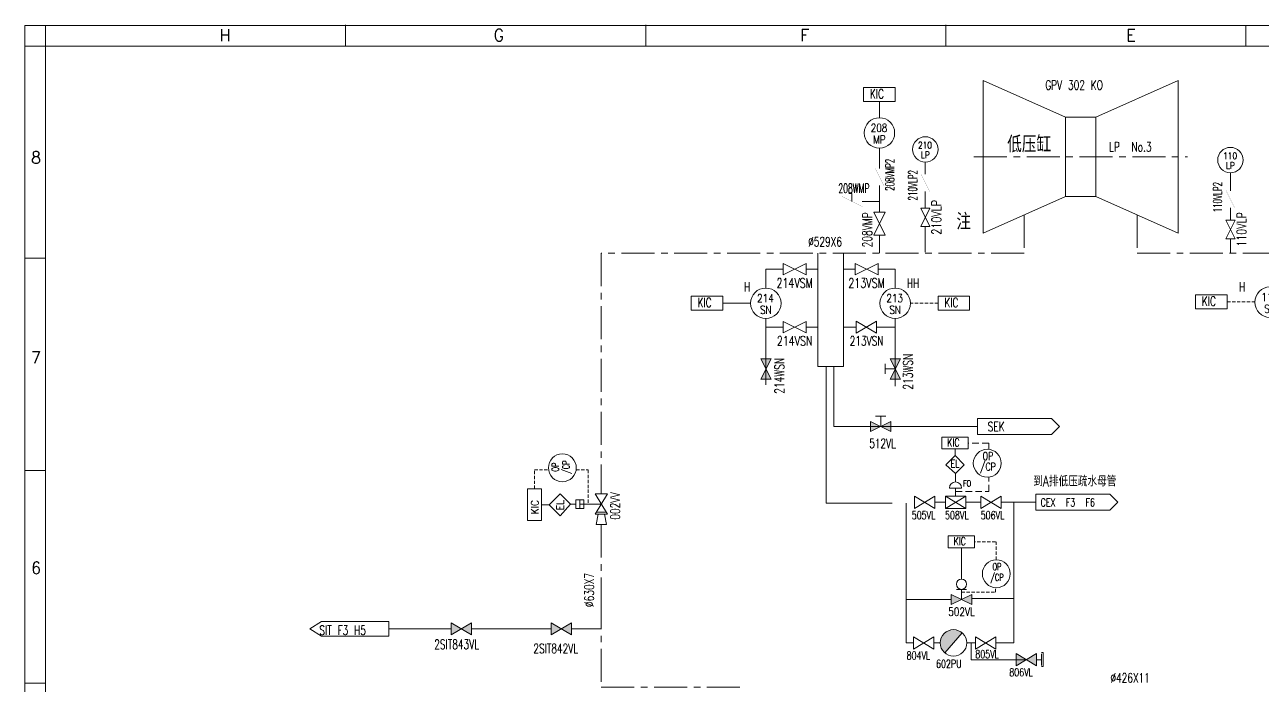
# Model space of a CAD drawing. Extents: x 1625 to 2548, y -928 to -269.
# Drawn here: x 1625.3 to 2093.9, y -518.7 to -268.7 of the extents above; entities that cross this region are included whole.
import ezdxf
from ezdxf.enums import TextEntityAlignment as Align

# ---------------------------------------------------------------- set-up
doc = ezdxf.new("R2010")
doc.units = 0
doc.header["$LTSCALE"] = 5
doc.header["$MEASUREMENT"] = 0
for name, pattern in [('CENTERX2', [4, 2.5, -0.5, 0.5, -0.5]), ('DASHED', [0.75, 0.5, -0.25]), ('DASHED2', [0.375, 0.25, -0.125]), ('HIDDEN', [7, 5, -2])]:
    doc.linetypes.add(name, pattern=pattern)
doc.layers.get('0').update_dxf_attribs({"linetype": 'CONTINUOUS'})
for name, color, linetype in [('1', 1, 'CONTINUOUS'), ('INSTRUMENT', 7, 'CONTINUOUS'), ('newlayer', 7, 'CONTINUOUS')]:
    doc.layers.add(name, color=color, linetype=linetype)
doc.layers.add('TEXT', color=7, linetype='CONTINUOUS', lineweight=13)
doc.styles.add('HZ', font='txt', dxfattribs={"width": 0.73, "bigfont": 'hztxt'})
doc.styles.add('ROMANS', font='romans', dxfattribs={"width": 0.8, "height": 3, "bigfont": 'hztxt'})
doc.styles.get("Standard").update_dxf_attribs({"font": 'txt', "bigfont": 'hztxt'})
doc.styles.add('设备编号文字', font='txt.shx', dxfattribs={"height": 1.6, "bigfont": 'hztxt.shx'})
doc.styles.add('阀门标注文字', font='txt.shx', dxfattribs={"width": 0.8, "height": 2, "bigfont": 'hztxt.shx'})

# ---------------------------------------------------------------- blocks, each defined once
blk = doc.blocks.new('隔离阀')
for p, q in [((5, -1.25), (0, 1.25)), ((0, -1.25), (5, 1.25)), ((0, 1.25), (0, -1.25)), ((5, 1.25), (5, -1.25))]:
    blk.add_line(p, q)
at = {"style": '阀门标注文字', "width": 0.8}
blk.add_attdef('VISIBLE', text='', height=2, dxfattribs=at).set_placement((2.5, -3), align=Align.MIDDLE)
at = {"style": '阀门标注文字', "width": 0.8, "flags": 1}
blk.add_attdef('INVISIBLE', text='', height=2, dxfattribs=at).set_placement((2.5, -5), align=Align.TOP_CENTER)
blk = doc.blocks.new('传感器')
blk.add_circle((0, 3), 3)
at = {"style": '设备编号文字', "width": 0.8, "flags": 1}
blk.add_attdef('INVISIBLE', text='', height=1.6, dxfattribs=at).set_placement((-0.08, 6.35), align=Align.CENTER)
at = {"style": '设备编号文字', "width": 0.8}
for tag, p in [('VISIBLE', (-0.08, 3.2)), ('TYPE', (0, 0.9))]:
    blk.add_attdef(tag, text='', height=1.6, dxfattribs=at).set_placement(p, align=Align.CENTER)
blk = doc.blocks.new('JP018')
blk.add_lwpolyline([(0, 3), (0, -3), (28, -3), (31, 0), (28, 3)], close=True)
blk = doc.blocks.new('电动隔离阀_关')
h = blk.add_hatch(color=256)
h.paths.add_polyline_path([(0, 1.25), (0, -1.25), (2.5, 0)])
h.paths.add_polyline_path([(5, 1.25), (2.5, 0), (5, -1.25)])
for p, q in [((0, -1.25), (5, 1.25)), ((5, -1.25), (0, 1.25)), ((0, 1.25), (0, -1.25)), ((1.25, 2.5), (3.75, 2.5)), ((2.5, 0), (2.5, 2.5)), ((5, 1.25), (5, -1.25))]:
    blk.add_line(p, q)
blk.add_circle((2.5, 3.75), 1.25)
at = {"flags": 2}
blk.add_attdef('M', text='', height=1.56, dxfattribs=at).set_placement((2.5, 3.75), align=Align.MIDDLE_CENTER)
at = {"style": '阀门标注文字', "width": 0.8}
blk.add_attdef('VISIBLE', text='', height=2, dxfattribs=at).set_placement((2.5, -3), align=Align.MIDDLE)
at = {"style": '阀门标注文字', "width": 0.8, "flags": 1}
blk.add_attdef('INVISIBLE', text='', height=2, dxfattribs=at).set_placement((2.5, -5), align=Align.TOP_CENTER)

msp = doc.modelspace()

# ---------------------------------------------------------------- hatches: boundary and pattern name
at = {"lineweight": 13}
h = msp.add_hatch(color=0, dxfattribs=at)
h.dxf.hatch_style = 1
h.paths.add_polyline_path([(1786.74, -495.02), (1786.74, -499.64), (1790.59, -497.33)])
h.paths.add_polyline_path([(1794.44, -495.02), (1790.59, -497.33), (1794.44, -499.64)])
h.paths.add_polyline_path([(1824.57, -495.02), (1824.57, -499.64), (1828.42, -497.33)])
h.paths.add_polyline_path([(1832.27, -495.02), (1828.42, -497.33), (1832.27, -499.64)])
h.paths.add_polyline_path([(2317, -393.45), (2317, -387.44), (2322, -390.44)])
h.paths.add_polyline_path([(2322, -390.44), (2327.01, -387.44), (2327.01, -393.45)])
h.paths.add_polyline_path([(2364.48, -387.44), (2369.48, -390.44), (2364.48, -393.45)])
h.paths.add_polyline_path([(2369.48, -390.44), (2374.49, -393.45), (2374.49, -387.44)])
h = msp.add_hatch(color=0, dxfattribs=at)
h.paths.add_polyline_path([(1907.88, -395.09), (1904.03, -395.09), (1905.95, -398.94)])
h.paths.add_polyline_path([(1905.95, -398.94), (1904.03, -402.79), (1907.88, -402.79)])
h = msp.add_hatch(color=0, dxfattribs=at)
h.paths.add_polyline_path([(1956.85, -395.09), (1953, -395.09), (1954.93, -398.94)])
h.paths.add_polyline_path([(1954.93, -398.94), (1953, -402.79), (1956.85, -402.79)])
h = msp.add_hatch(color=0, dxfattribs=at)
h.paths.add_polyline_path([(1945.56, -418.8), (1945.56, -422.65), (1949.41, -420.72)])
h.paths.add_polyline_path([(1949.41, -420.72), (1953.26, -422.65), (1953.26, -418.8)])
msp.add_hatch(color=0, dxfattribs=at).paths.add_polyline_path([(1973.63, -506.39, -1), (1980.31, -498.88)])
h = msp.add_hatch(color=0, dxfattribs=at)
h.paths.add_polyline_path([(2000.71, -506.69), (2004.56, -509), (2000.71, -511.31)])
h.paths.add_polyline_path([(2004.56, -509), (2008.41, -506.69), (2008.41, -511.31)])

# ---------------------------------------------------------------- linework, layer by layer
at = {"color": 0, "lineweight": 13}
for p, q in [((1633.17, -276.82), (1633.17, -268.95)), ((1633.17, -276.82), (1625.29, -276.82)), ((2539.68, -276.82), (1632.93, -276.82)), ((1948.91, -303.88), (1948.91, -297.72)), ((1948.92, -315.41), (1948.97, -323.04)), ((1966.3, -325.25), (1966.3, -320.67)), ((1948.97, -339.67), (1948.97, -329.55)), ((1942.43, -335.55), (1948.95, -335.55)), ((1951.14, -339.67), (1946.81, -339.67)), ((2081.83, -338.03), (2081.83, -342.65)), ((1951.14, -348.33), (1946.81, -348.33)), ((1948.97, -355.14), (1948.97, -348.33)), ((1904.03, -395.09), (1907.88, -402.79)), ((1904.03, -402.79), (1907.88, -395.09)), ((1907.88, -395.09), (1904.03, -395.09)), ((1931.65, -398.08), (1931.65, -420.72)), ((1951.08, -397.02), (1951.08, -400.87)), ((1953, -395.09), (1956.85, -402.79)), ((1953, -402.79), (1956.85, -395.09)), ((1956.85, -395.09), (1953, -395.09)), ((1907.88, -402.79), (1904.03, -402.79)), ((1954.93, -398.94), (1951.08, -398.94)), ((1956.85, -402.79), (1953, -402.79)), ((1947.48, -416.87), (1951.33, -416.87)), ((1949.41, -420.72), (1949.41, -416.87)), ((1931.65, -420.72), (1986.05, -420.72)), ((1945.56, -418.8), (1945.56, -422.65)), ((1953.26, -422.65), (1945.56, -418.8)), ((1945.56, -422.65), (1953.26, -418.8)), ((1953.26, -418.8), (1953.26, -422.65)), ((1977.57, -431.69), (1977.57, -429.24)), ((1977.75, -438.48), (1977.75, -441.71)), ((1835.47, -451.81), (1835.47, -448.45)), ((1823.88, -450.35), (1820.93, -450.35)), ((1833.98, -450.13), (1831.98, -450.13)), ((1835.47, -450.13), (1836.95, -450.13)), ((1959.09, -486.22), (1959.09, -502.64)), ((1999.83, -485.89), (1999.83, -502.64)), ((1786.74, -497.29), (1763.15, -497.29)), ((1790.65, -497.29), (1790.54, -497.29)), ((1808.87, -497.29), (1794.44, -497.29)), ((1808.87, -497.29), (1824.56, -497.29)), ((1843.56, -497.36), (1832.31, -497.36)), ((1980.31, -498.88), (1973.63, -506.39)), ((1961.81, -502.64), (1959.09, -502.64)), ((1969.42, -502.64), (1971.95, -502.64)), ((1982, -502.64), (1985.3, -502.64)), ((1983.65, -502.64), (1983.65, -509.02)), ((1993, -502.64), (1999.83, -502.64)), ((1983.65, -509.02), (2004, -509)), ((2008.41, -509), (2010.35, -509))]:
    msp.add_line(p, q, dxfattribs=at)
at = {"color": 1, "lineweight": 13}
for p, q in [((1938.53, -332.59), (1937.3, -332.59)), ((1938.53, -335.55), (1938.53, -332.59))]:
    msp.add_line(p, q, dxfattribs=at)
at = {"color": 0, "linetype": 'CENTERX2', "lineweight": 13}
for p, q in [((2003.75, -340.64), (2003.75, -355.14)), ((2046.49, -340.64), (2046.49, -355.14)), ((2003.75, -355.14), (1843.61, -355.14))]:
    msp.add_line(p, q, dxfattribs=at)
at = {"color": 0, "linetype": 'DASHED2', "lineweight": 13}
for p, q in [((1971.13, -374.09), (1960.64, -374.09)), ((2080.58, -373.59), (2091.07, -373.59)), ((1818.28, -437.14), (1823.67, -437.14)), ((1818.28, -444.37), (1818.28, -437.14)), ((1834.1, -437.14), (1838.66, -437.14)), ((1838.66, -437.14), (1838.66, -450.13)), ((1992.85, -464.38), (1984.96, -464.38)), ((1993.16, -471.2), (1993.16, -464.38)), ((1992.85, -483.47), (1992.85, -481.74)), ((1980, -483.47), (1992.85, -483.47))]:
    msp.add_line(p, q, dxfattribs=at)
at = {"color": 0, "linetype": 'DASHED', "lineweight": 13}
for p, q in [((1990.33, -427.05), (1982.55, -427.02)), ((1990.33, -429.39), (1990.33, -427.05)), ((1990.33, -445.29), (1990.33, -439.95)), ((1977.75, -445.29), (1990.33, -445.29))]:
    msp.add_line(p, q, dxfattribs=at)
at = {"color": 0, "linetype": 'HIDDEN', "lineweight": 13}
msp.add_line((1928.73, -449.74), (1962.21, -449.74), dxfattribs=at)
at = {"color": 0, "lineweight": 13}
for points in [[(1746.79, -276.82), (1746.79, -268.7)], [(1860.42, -276.82), (1860.42, -268.7)], [(1974.04, -276.82), (1974.04, -268.7)], [(2087.67, -276.82), (2087.67, -268.95)], [(2539.68, -276.82), (1633.17, -276.82)], [(1633.17, -276.82), (1633.17, -920.08)], [(1625.29, -357.01), (1633.17, -357.01)], [(1625.29, -437.45), (1633.17, -437.45)], [(1625.29, -517.89), (1633.17, -517.89)]]:
    msp.add_lwpolyline(points, dxfattribs=at)
at = {"color": 0, "lineweight": 13, "const_width": 0.01}
for points in [[(1947.34, -323.04), (1950.6, -323.04), (1947.34, -329.55), (1950.6, -329.55), (1947.34, -323.04)], [(1964.67, -325.25), (1967.92, -325.25), (1964.67, -331.75), (1967.92, -331.75), (1964.67, -325.25)], [(2080.2, -331.52), (2083.46, -331.52), (2080.2, -338.03), (2083.46, -338.03), (2080.2, -331.52)]]:
    msp.add_lwpolyline(points, dxfattribs=at)
at = {"color": 1, "lineweight": 13, "const_width": 0.01}
msp.add_lwpolyline([(1942.43, -333.6), (1934.62, -337.5), (1934.62, -333.6), (1942.43, -337.5), (1942.43, -333.6)], dxfattribs=at)
at = {"color": 0, "lineweight": 13}
for points in [[(1820.93, -456.32), (1820.93, -444.37), (1815.63, -444.37), (1815.63, -456.32)], [(1828.03, -446.19), (1831.98, -450.13), (1828.03, -454.5), (1823.88, -450.35)], [(1836.95, -451.81), (1836.95, -448.45), (1833.98, -448.45), (1833.98, -451.81)]]:
    msp.add_lwpolyline(points, close=True, dxfattribs=at)
msp.add_circle((1976.97, -502.64), 5.02, dxfattribs=at)
at = {"layer": '1', "color": 0, "lineweight": 13}
msp.add_line((2547.56, -268.95), (1625.29, -268.95), dxfattribs=at)
msp.add_lwpolyline([(1625.29, -268.95), (1625.29, -927.95)], dxfattribs=at)
at = {"layer": 'INSTRUMENT', "color": 0, "lineweight": 13}
for points in [[(1834.15, -436.38, 1), (1823.61, -436.38, 1)], [(1998.45, -476.48, 1), (1987.9, -476.48, 1)]]:
    msp.add_lwpolyline(points, format="xyb", close=True, dxfattribs=at)
at = {"layer": 'newlayer', "color": 0, "linetype": 'ByBlock', "lineweight": 13}
for p, q in [((2010.35, -506.29), (2010.97, -506.29)), ((2010.35, -506.78), (2010.35, -511.23)), ((2010.97, -506.29), (2010.97, -511.58)), ((2010.97, -511.58), (2010.31, -511.58))]:
    msp.add_line(p, q, dxfattribs=at)
at = {"layer": 'TEXT', "color": 0, "lineweight": 13}
for p, q in [((2019.34, -303.68), (2019.34, -318.69)), ((2030.89, -303.68), (2030.89, -318.69)), ((2019.34, -333.71), (2019.34, -318.69)), ((2030.89, -333.71), (2030.89, -318.69)), ((2081.83, -331.52), (2081.83, -324.7)), ((1966.3, -338.07), (1966.3, -331.75)), ((1946.81, -339.67), (1951.14, -348.33)), ((1946.81, -348.33), (1951.14, -339.67)), ((1925.55, -398.08), (1925.55, -355.14)), ((1935.33, -355.14), (1935.33, -398.08)), ((1905.95, -368.34), (1905.95, -361.23)), ((1905.95, -361.23), (1912.49, -361.23)), ((1921.16, -361.23), (1925.55, -361.23)), ((1939.72, -361.23), (1935.33, -361.23)), ((1954.93, -361.23), (1948.38, -361.23)), ((1954.93, -368.34), (1954.93, -361.23)), ((1900.13, -374.09), (1889.64, -374.09)), ((1905.95, -379.87), (1905.95, -383.15)), ((1905.95, -383.15), (1905.95, -404.97)), ((1905.95, -383.15), (1912.49, -383.15)), ((1921.16, -383.15), (1925.55, -383.15)), ((1940.08, -383.15), (1935.33, -383.15)), ((1954.93, -383.15), (1947.78, -383.15)), ((1954.93, -379.87), (1954.93, -405.5)), ((1935.33, -398.08), (1925.55, -398.08)), ((1928.73, -398.08), (1928.73, -449.74)), ((1975.44, -444.02), (1980.06, -444.02)), ((1977.75, -444.02), (1977.75, -447.1)), ((1981.6, -447.1), (1973.9, -447.1)), ((1836.95, -450.13), (1843.61, -450.13)), ((1841.76, -453.21), (1845.45, -453.21)), ((1981.6, -451.72), (1973.9, -451.72)), ((1979.98, -478.52), (1979.98, -466.61)), ((1959.09, -486.22), (1976.15, -486.22)), ((1983.85, -485.89), (1999.83, -485.89))]:
    msp.add_line(p, q, dxfattribs=at)
at = {"layer": 'TEXT', "color": 0, "linetype": 'CENTERX2', "lineweight": 13}
msp.add_line((1984.69, -318.69), (2065.54, -318.69), dxfattribs=at)
at = {"layer": 'TEXT', "color": 0, "linetype": 'HIDDEN', "lineweight": 13}
msp.add_line((1969.91, -449.41), (1973.9, -449.41), dxfattribs=at)
at = {"layer": 'TEXT', "color": 0, "lineweight": 13}
for points in [[(1988.16, -318.69), (1988.16, -289.82), (2019.34, -303.68), (2025.12, -303.68), (2030.89, -303.68), (2062.08, -289.82), (2062.08, -318.69), (2062.08, -347.57), (2030.89, -333.71), (2025.12, -333.71), (2019.34, -333.71), (1988.16, -347.57)], [(1942.94, -297.72), (1954.89, -297.72), (1954.89, -292.41), (1942.94, -292.41)], [(1877.69, -376.74), (1889.64, -376.74), (1889.64, -371.43), (1877.69, -371.43)], [(1971.13, -376.74), (1983.08, -376.74), (1983.08, -371.43), (1971.13, -371.43)], [(2068.63, -376.25), (2080.58, -376.25), (2080.58, -370.94), (2068.63, -370.94)], [(1947.78, -380.84), (1947.78, -385.46), (1940.08, -380.84), (1940.08, -385.46)], [(1972.59, -429.24), (1982.55, -429.24), (1982.55, -424.81), (1972.59, -424.81)], [(1981.03, -435.2), (1977.75, -438.48), (1974.1, -435.2), (1977.57, -431.73)], [(1845.92, -446.28), (1841.3, -446.28), (1845.92, -453.98), (1841.3, -453.98)], [(1969.91, -447.1), (1969.91, -451.72), (1962.21, -447.1), (1962.21, -451.72)], [(1981.6, -447.1), (1981.6, -451.72), (1973.9, -447.1), (1973.9, -451.72)], [(1994.96, -447.1), (1994.96, -451.72), (1987.26, -447.1), (1987.26, -451.72)], [(1845.53, -457.83), (1841.68, -457.83), (1842.45, -453.98), (1844.76, -453.98)], [(1975, -466.61), (1984.96, -466.61), (1984.96, -462.18), (1975, -462.18)], [(1794.44, -495.02), (1794.44, -499.64), (1786.74, -495.02), (1786.74, -499.64)], [(1832.27, -495.02), (1832.27, -499.64), (1824.57, -495.02), (1824.57, -499.64)], [(1969.51, -500.33), (1969.51, -504.95), (1961.81, -500.33), (1961.81, -504.95)], [(1993, -500.33), (1993, -504.95), (1985.3, -500.33), (1985.3, -504.95)], [(2008.41, -506.69), (2008.41, -511.31), (2000.71, -506.69), (2000.71, -511.31)]]:
    msp.add_lwpolyline(points, close=True, dxfattribs=at)
for points in [[(1966.3, -354.72), (1966.3, -345.08)], [(2081.83, -355.14), (2081.83, -349.66)], [(1959.09, -486.22), (1959.09, -449.74)], [(1999.83, -485.89), (1999.83, -449.41)], [(1733.23, -497.29), (1737.64, -500.03), (1763.15, -500.03), (1763.15, -494.56), (1737.64, -494.56), (1733.23, -497.29)]]:
    msp.add_lwpolyline(points, dxfattribs=at)
at = {"layer": 'TEXT', "color": 0, "linetype": 'CENTERX2', "lineweight": 13}
for points in [[(1843.61, -355.14), (1843.61, -446.28)], [(2046.49, -355.14), (2194.25, -355.14)], [(1843.61, -457.83), (1843.61, -484.92)], [(1843.61, -484.92), (1843.61, -519.43), (1898.55, -519.43)]]:
    msp.add_lwpolyline(points, dxfattribs=at)
at = {"layer": 'TEXT', "color": 0, "lineweight": 13}
msp.add_lwpolyline([(1995.03, -434.63, 1), (1984.48, -434.63, 1)], format="xyb", close=True, dxfattribs=at)
at = {"layer": 'TEXT', "color": 0, "linetype": 'HIDDEN', "lineweight": 13}
for points in [[(1981.6, -449.41), (1987.26, -449.41)], [(1994.96, -449.41), (2008.14, -449.41)]]:
    msp.add_lwpolyline(points, dxfattribs=at)
at = {"layer": 'TEXT', "color": 0, "lineweight": 13}
msp.add_arc((1977.75, -444.02), 2.31, 0, 180, dxfattribs=at)

# ---------------------------------------------------------------- block references
for p, xscale, yscale, zscale, values in [((1948.92, -315.41), 1.921919999992009, 1.921919999998252, 1.92192, {'VISIBLE': '208', 'TYPE': 'MP'}), ((1966.3, -320.67), 1.601599999993341, 1.601599999998544, 1.6016, {'VISIBLE': '210', 'TYPE': 'LP'}), ((2081.83, -324.7), 1.601599999993341, 1.601599999998544, 1.6016, {'VISIBLE': '110', 'TYPE': 'LP'}), ((1905.9, -379.87), 1.921919999992009, 1.921919999998252, 1.92192, {'VISIBLE': '214', 'TYPE': 'SN'}), ((1954.87, -379.87), 1.921919999992009, 1.921919999998252, 1.92192, {'VISIBLE': '213', 'TYPE': 'SN'}), ((2096.84, -379.46), 1.921919999992009, 1.921919999998252, 1.92192, {'VISIBLE': '114', 'TYPE': 'SN'})]:
    msp.add_blockref('传感器', p, dxfattribs=dict(at, xscale=xscale, yscale=yscale, zscale=zscale)).add_auto_attribs(values)
ref = msp.add_blockref('隔离阀', (1966.3, -345.08), dxfattribs=dict(at, xscale=1.401399999999376, yscale=1.401399999999376, zscale=1.401399999999376, rotation=90))
ref.add_attrib('VISIBLE', '210VLP', dxfattribs={"layer": '0', "height": 3.6, "rotation": 90, "style": 'HZ', "width": 0.73}).set_placement((1970.5, -341.57), align=Align.MIDDLE)
ref = msp.add_blockref('隔离阀', (2081.83, -349.66), dxfattribs=dict(at, xscale=1.401399999999376, yscale=1.401399999999376, zscale=1.401399999999376, rotation=90))
ref.add_attrib('VISIBLE', '110VLP', dxfattribs={"layer": '0', "height": 3.6, "rotation": 90, "style": 'HZ', "width": 0.73}).set_placement((2086.04, -346.16), align=Align.MIDDLE)
ref = msp.add_blockref('隔离阀', (1921.16, -361.23), dxfattribs=dict(at, xscale=-1.732500000001801, yscale=1.732500000001801, zscale=1.7325))
ref.add_attrib('VISIBLE', '214VSM', dxfattribs={"layer": '0', "height": 3.6, "style": 'HZ', "width": 0.73}).set_placement((1916.83, -366.42), align=Align.MIDDLE)
ref = msp.add_blockref('隔离阀', (1939.72, -361.23), dxfattribs=dict(at, xscale=1.732500000001801, yscale=1.732500000001801, zscale=1.7325))
ref.add_attrib('VISIBLE', '213VSM', dxfattribs={"layer": '0', "height": 3.6, "style": 'HZ', "width": 0.73}).set_placement((1944.05, -366.42), align=Align.MIDDLE)
ref = msp.add_blockref('隔离阀', (1921.16, -383.15), dxfattribs=dict(at, xscale=-1.732500000001801, yscale=1.732500000001801, zscale=1.7325))
ref.add_attrib('VISIBLE', '214VSN', dxfattribs={"layer": '0', "height": 3.6, "style": 'HZ', "width": 0.73}).set_placement((1916.83, -388.34), align=Align.MIDDLE)
at = {"layer": 'TEXT', "color": 0, "lineweight": 13, "xscale": 1.001000000016647, "yscale": 1.001000000001041, "zscale": 1.001}
for p in [(1986.05, -420.72), (2008.14, -449.41)]:
    msp.add_blockref('JP018', p, dxfattribs=at)
at = {"layer": 'TEXT', "color": 0, "lineweight": 13}
ref = msp.add_blockref('电动隔离阀_关', (1976.15, -486.22), dxfattribs=dict(at, xscale=1.539999999993597, yscale=1.540000000001601, zscale=1.54))
ref.add_attrib('VISIBLE', '502VL', dxfattribs={"layer": '0', "height": 3.08, "style": '阀门标注文字', "width": 0.8}).set_placement((1980, -490.84), align=Align.MIDDLE)

# ---------------------------------------------------------------- texts
at = {"color": 0, "lineweight": 13}
for s, p in [('      H', (1672.85, -274.86)), ('G', (1802.78, -274.86)), ('F', (1918.85, -274.86)), ('      E', (2016.15, -274.86)), ('8', (1627.66, -321.19)), ('7', (1627.66, -396.88)), ('6', (1627.66, -476.5))]:
    msp.add_text(s, height=4.5, dxfattribs=at).set_placement(p)
at = {"color": 0, "lineweight": 13, "style": '设备编号文字', "width": 0.73}
for s, p in [('804VL', (1959.21, -508.92)), ('805VL', (1985.23, -508.39)), ('602PU', (1970.37, -512.05)), ('806VL', (1998.1, -515.29))]:
    msp.add_text(s, height=2.998, dxfattribs=at).set_placement(p)
at = {"layer": 'INSTRUMENT', "color": 0, "lineweight": 13, "width": 0.7}
for tag, p in [('OP', (1826.19, -436.12)), ('/CP', (1830.41, -436.12))]:
    msp.add_attdef(tag, text='', height=2.64, rotation=90, dxfattribs=at).set_placement(p, align=Align.MIDDLE)
for tag, p in [('OP', (1993.43, -473.78)), ('/CP', (1993.43, -478))]:
    msp.add_attdef(tag, text='', height=2.64, dxfattribs=at).set_placement(p, align=Align.MIDDLE)
at = {"layer": 'TEXT', "color": 0, "lineweight": 13}
for s, height, style, width, p in [('GPV 302 KO', 3.553, 'HZ', 0.7, (2011.72, -293.29)), ('KIC', 3.553, 'HZ', 0.7, (1945.32, -296.59)), ('低压缸', 6.16, 'ROMANS', 0.9, (1997.3, -317.01)), ('LP  No.3', 3.553, 'HZ', 0.7, (2035.9, -316.66)), ('注', 6.16, 'ROMANS', 0.9, (1978.07, -346.28)), ('%%C529X6', 3.553, 'HZ', 0.7, (1921.95, -352.58)), ('HH', 3.553, 'HZ', 0.7, (1959.32, -368.3)), ('H', 3.55, 'HZ', 0.7, (1897.67, -369.68)), ('H', 3.55, 'HZ', 0.7, (2085.13, -369.68)), ('KIC', 3.553, 'HZ', 0.7, (1880.07, -375.61)), ('KIC', 3.553, 'HZ', 0.7, (1973.51, -375.61)), ('KIC', 3.553, 'HZ', 0.7, (2071.01, -375.11)), ('SEK ', 3.553, 'HZ', 0.7, (1989.94, -422.56)), ('KIC', 3.003, 'HZ', 0.73, (1974.57, -428.29)), ('EL', 3.003, 'HZ', 0.73, (1975.84, -436.3)), ('到A排低压疏水母管', 4, 'HZ', 0.73, (2007.19, -443.41)), ('FO', 2.31, 'ROMANS', 0.8, (1980.51, -443.43)), ('CEX  F3  F6 ', 3.003, 'HZ', 0.73, (2009.95, -450.98)), ('505VL', 3.003, 'HZ', 0.73, (1961.16, -455.83)), ('508VL', 3.003, 'HZ', 0.73, (1973.76, -455.83)), ('506VL', 3.003, 'HZ', 0.73, (1987.27, -455.83)), ('KIC', 3.003, 'HZ', 0.73, (1976.99, -465.66)), ('SIT F3 H5', 3.553, 'HZ', 0.7, (1736.85, -499.64)), ('2SIT843VL', 3.553, 'HZ', 0.7, (1780.35, -504.96)), ('2SIT842VL', 3.553, 'HZ', 0.7, (1817.86, -506.54)), ('%%C426X11', 3.553, 'HZ', 0.7, (2036.38, -517.66))]:
    msp.add_text(s, height=height, dxfattribs=dict(at, style=style, width=width)).set_placement(p)
for s, height, style, width, p in [('208VMP2', 3.3, 'HZ', 0.6, (1954.52, -331.57)), ('210VLP2', 3.3, 'HZ', 0.6, (1963.16, -335.21)), ('110VLP2', 3.3, 'HZ', 0.6, (2078.58, -339.73)), ('208VMP', 3.6, 'HZ', 0.7, (1946.13, -352.96)), ('213WSN', 3.6, 'HZ', 0.7, (1961.51, -406.79)), ('214WSN', 3.6, 'HZ', 0.7, (1912.85, -408.37)), ('KIC', 2.772, 'ROMANS', 0.9, (1819.8, -453.94)), ('EL', 2.772, 'ROMANS', 0.9, (1829.36, -452.42)), (' 002VV', 3.6, 'HZ', 0.7, (1850.63, -458.28)), ('%%C630X7', 3.6, 'HZ', 0.7, (1840.83, -489.09))]:
    msp.add_text(s, height=height, rotation=90, dxfattribs=dict(at, style=style, width=width)).set_placement(p)
at = {"layer": 'TEXT', "color": 1, "lineweight": 13, "style": 'HZ', "width": 0.6}
msp.add_text('208WMP', height=3.553, dxfattribs=at).set_placement((1933.36, -332.36))
at = {"layer": 'TEXT', "color": 0, "lineweight": 13, "style": 'HZ'}
for tag, height, width, p in [('213VSN', 3.55, 0.7, (1944.05, -388.34)), ('512VL', 3.55, 0.7, (1950.12, -427.13)), ('OP', 3, 0.73, (1990.01, -431.94)), ('/CP', 3, 0.73, (1990.01, -436.16))]:
    msp.add_attdef(tag, text='', height=height, dxfattribs=dict(at, width=width)).set_placement(p, align=Align.MIDDLE)

doc.saveas('drawing.dxf')
